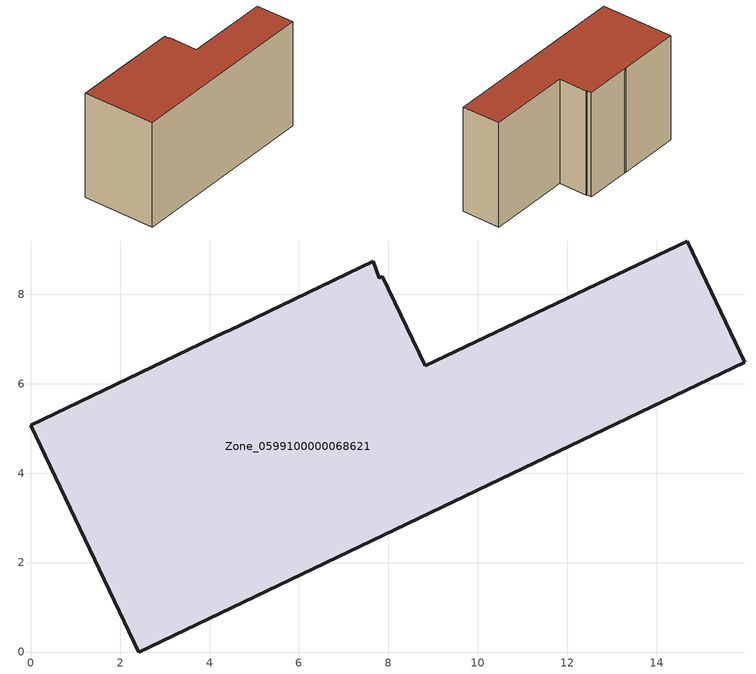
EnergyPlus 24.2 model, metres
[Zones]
Zone_0599100000068621
 floor ground (C_G): 7.8,8.36 7.87,8.4 8.82,6.4 14.68,9.19 15.97,6.48 2.42,0 0,5.07 4.34,7.14 4.43,7.19 7.67,8.73 z0
 wall outside (C_F): 2.42,0 15.97,6.48 14.68,9.19 8.82,6.4 7.87,8.4 7.8,8.36 7.67,8.73 4.43,7.19 4.34,7.14 0,5.07 2.42,0 z0:8.31
 roof outside (C_R): 7.87,8.4 7.8,8.36 7.67,8.73 4.43,7.19 4.34,7.14 0,5.07 2.42,0 15.97,6.48 14.68,9.19 8.82,6.4 z8.31
[BUILDING]
Pand.0599100000068621: North Axis=0; Terrain=City; Loads Convergence Tolerance Value=0.04; Temperature Convergence Tolerance Value=0.4; Solar Distribution=FullExterior; Maximum Number of Warmup Days=25; Minimum Number of Warmup Days=1
[Site:Location]
Rotterdam.The.Hague.AP_ZH_NLD Design_Conditions: Latitude=51.96; Longitude=4.45; Time Zone=1; Elevation=-4.5
[SITE:GROUNDTEMPERATURE:BUILDINGSURFACE]
18, 18, 18, 18, 18, 18, 18, 18, 18, 18, 18, 18
[MATERIAL] Thermal Absorptance=0.9; Solar Absorptance=0.7; Visible Absorptance=0.7
Name | Roughness | Thickness | Conductivity | Density | Specific Heat
G.TC.1975-1991 | MediumSmooth | 0.15 | 0.288461 | 540 | 1210
F.TC.1975-1991 | Rough | 0.3 | 0.230769 | 1920 | 840
R.TC.1975-1991 | MediumRough | 0.2 | 0.153846 | 1500 | 1000
[CONSTRUCTION]
C_G: G.TC.1975-1991
C_F: F.TC.1975-1991
C_R: R.TC.1975-1991
[ZONE]
Zone_0599100000068621: Type=1; Multiplier=1; Ceiling Height=Autocalculate; Volume=Autocalculate; Floor Area=autocalculate; Part of Total Floor Area=Yes
[ZONEINFILTRATION:DESIGNFLOWRATE]
Infil_Zone_0599100000068621: Zone or ZoneList or Space or SpaceList=Zone_0599100000068621; Schedule=AlwaysOn; Design Flow Rate Calculation Method=Flow/Area; Flow Rate per Floor Area=0.003; Constant Term Coefficient=1; Temperature Term Coefficient=0; Velocity Term Coefficient=0; Velocity Squared Term Coefficient=0
[HVACTEMPLATE:ZONE:IDEALLOADSAIRSYSTEM]
Zone_0599100000068621: Maximum Heating Supply Air Temperature=50; Minimum Cooling Supply Air Temperature=13; Maximum Heating Supply Air Humidity Ratio=0.0156; Minimum Cooling Supply Air Humidity Ratio=0.0077; Heating Limit=NoLimit; Cooling Limit=NoLimit; Dehumidification Control Type=ConstantSensibleHeatRatio; Cooling Sensible Heat Ratio=0.7; Dehumidification Setpoint=60; Humidification Control Type=None; Humidification Setpoint=30; Outdoor Air Method=None; Outdoor Air Flow Rate per Person=0.00944; Outdoor Air Flow Rate per Zone Floor Area=0; Outdoor Air Flow Rate per Zone=0; Demand Controlled Ventilation Type=None; Outdoor Air Economizer Type=NoEconomizer; Heat Recovery Type=None; Sensible Heat Recovery Effectiveness=0.7; Latent Heat Recovery Effectiveness=0.65
[ZONECONTROL:THERMOSTAT]
ThermostatControl_Zone_0599100000068621: Zone or ZoneList=Zone_0599100000068621; Control Type Schedule=DualSetpointControlType; Control 1=Thermostat_Zone_0599100000068621; Temperature Difference Between Cutout And Setpoint=0
[THERMOSTATSETPOINT:DUALSETPOINT]
Thermostat_Zone_0599100000068621: Heating Setpoint Temperature Schedule=HeatingSetpoint_Zone_0599100000068621; Cooling Setpoint Temperature Schedule=CoolingSetpoint_Zone_0599100000068621
[SCHEDULE:COMPACT]
HeatingSetpoint_Zone_0599100000068621: Through: 12/31, For: AllDays, Until: 24:00, 21
CoolingSetpoint_Zone_0599100000068621: Through: 12/31, For: AllDays, Until: 24:00, 24
DualSetpointControlType: Through: 12/31, For: AllDays, Until: 24:00, 4
AlwaysOn: Through: 12/31, For: AllDays, Until: 24:00, 1
